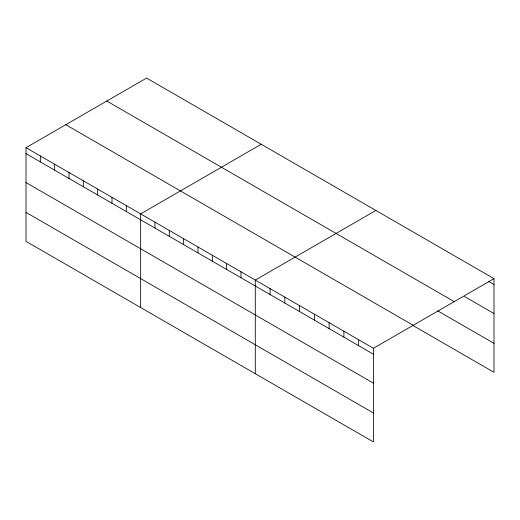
<?xml version="1.0" encoding="UTF-8"?>
<svg xmlns="http://www.w3.org/2000/svg" width="520" height="520" viewBox="0 0 520 520"><rect width="100%" height="100%" fill="white"/><g stroke="black" fill="none" stroke-linecap="round" stroke-linejoin="round"><path stroke-width="0.78" d="M26 147.693L373.418 348.276L373.418 441.922L26 241.345L26 147.693L146.582 78.078L494 278.655L494 372.307L412.438 325.214M261.228 144.267L140.647 213.889L140.647 307.534M375.875 210.457L255.294 280.079L255.294 373.724M373.418 348.276L494 278.655M488.378 281.333L494 284.577M464.471 296.478L494 313.528M106.788 101.049L454.207 301.632M437.749 310.882L494 343.356M65.793 124.722L413.212 325.299M26 153.615L373.418 354.198M26 182.566L373.418 383.149M26 212.394L373.418 412.971M358.651 339.749L358.651 345.67M343.889 331.227L343.889 337.149M329.121 322.699L329.121 328.62M314.36 314.178L314.36 320.099M299.592 305.65L299.592 311.571M284.824 297.128L284.824 303.05M270.062 288.6L270.062 294.522M240.968 271.804L240.968 277.726M226.636 263.53L226.636 269.451M212.303 255.255L212.303 261.177M197.971 246.981L197.971 252.902M183.638 238.706L183.638 244.628M169.312 230.431L169.312 236.353M154.98 222.157L154.98 228.078M126.315 205.614L126.315 211.536M111.989 197.34L111.989 203.261M97.656 189.066L97.656 194.987M83.323 180.791L83.323 186.713M68.991 172.517L68.991 178.438M54.665 164.242L54.665 170.164M40.332 155.968L40.332 161.889"/></g></svg>
